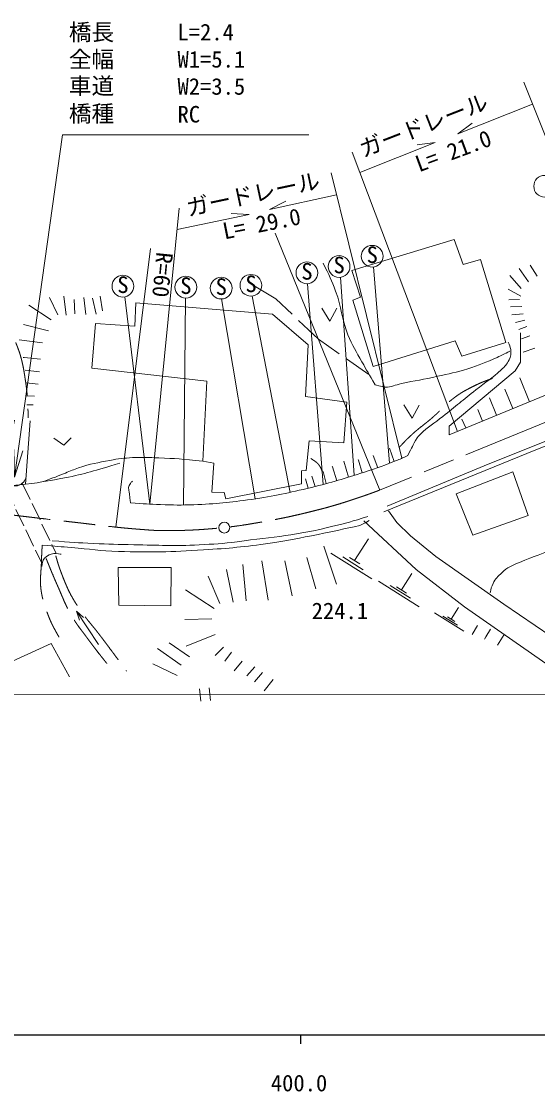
# Model space of a CAD drawing. Units: millimetres, scale not verified. Extents: x 40000 to 680000, y 20000 to 380000.
# Drawn here: x 437170 to 494199, y 198715 to 316956 of the extents above; entities that cross this region are included whole.
import ezdxf
from ezdxf.enums import TextEntityAlignment as Align

# ---------------------------------------------------------------- set-up
doc = ezdxf.new("R2010")
doc.units = ezdxf.units.MM
doc.header["$LTSCALE"] = 1000
for name, pattern in [('CHAIN', [18.5, 12, -1.5, 3.5, -1.5]), ('DASHED', [7.5, 6, -1.5]), ('USER1', [2.5, 2, -0.5]), ('USER2', [4, 3, -1])]:
    doc.linetypes.add(name, pattern=pattern)
for name, color, linetype, lineweight in [('M-BGD', 7, 'Continuous', 13), ('M-BMK', 7, 'CHAIN', 13), ('M-STR-HTXT', 7, 'Continuous', 13), ('M-TTL-BAND', 7, 'Continuous', 25), ('M-TTL-TXT', 7, 'Continuous', 13)]:
    doc.layers.add(name, color=color, linetype=linetype, lineweight=lineweight)
doc.styles.add('ＭＳ ゴシック', font='')
doc.styles.get('ＭＳ ゴシック').set_extended_font_data('MS Gothic')

# ---------------------------------------------------------------- blocks, each defined once
blk = doc.blocks.new('open_arrow')
at = {"color": 0, "linetype": 'Continuous', "lineweight": -2}
blk.add_lwpolyline([(7.5, 1.25), (0, 0), (7.5, -1.25)], dxfattribs=at)

msp = doc.modelspace()

# ---------------------------------------------------------------- linework, layer by layer
at = {"layer": 'M-BGD'}
for p, q in [((476065, 289823), (477833, 268132)), ((472408, 288686), (473935, 266807)), ((468783, 287978), (470523, 265800)), ((448585, 286519), (451367, 263618)), ((455283, 286396), (455078, 263524)), ((459265, 286286), (462991, 264201)), ((462653, 286604), (466851, 264916)), ((480770, 256411), (475004, 261763)), ((470581, 258977), (471976, 254785)), ((473987, 257380), (475499, 259799)), ((475876, 255357), (471341, 258193)), ((474932, 256369), (472664, 257787)), ((461640, 256970), (461993, 252919)), ((463717, 257343), (464444, 253013)), ((466272, 257354), (467092, 253501)), ((468686, 257712), (469697, 254276)), ((474554, 257026), (473420, 257735)), ((457789, 255660), (459091, 252634)), ((459839, 256387), (460566, 252794)), ((479161, 254146), (480288, 255948)), ((486141, 252259), (480770, 256411)), ((481132, 252288), (476628, 255104)), ((480146, 253217), (477894, 254625)), ((479724, 253794), (478598, 254498)), ((455285, 254141), (458484, 252097)), ((484648, 250912), (485460, 252210)), ((500942, 241918), (486141, 252259)), ((443244, 251799), (443575, 250818)), ((443244, 251799), (444021, 251114)), ((458216, 250944), (455230, 250892)), ((486068, 249573), (482823, 251602)), ((485358, 250243), (483735, 251257)), ((485054, 250659), (484242, 251166)), ((453496, 248307), (455739, 246765)), ((455358, 247943), (458583, 249236)), ((452218, 247663), (454820, 245823)), ((458583, 246899), (459492, 247817)), ((459630, 246266), (460399, 247263)), ((451679, 245988), (454391, 244674)), ((460669, 245220), (461555, 246280)), ((462067, 244666), (462961, 245657)), ((462929, 243976), (463815, 245003)), ((463995, 243009), (465002, 244251)), ((456859, 243229), (457000, 241836)), ((457904, 243335), (458045, 241942))]:
    msp.add_line(p, q, dxfattribs=at)
at = {"layer": 'M-BGD', "linetype": 'DASHED'}
for p, q in [((493361, 290035), (494164, 288796)), ((491146, 288879), (492378, 287439)), ((492170, 289647), (493181, 288173)), ((490966, 287369), (492343, 286608)), ((440289, 286456), (441182, 284545)), ((441847, 286591), (442106, 284482)), ((442989, 286248), (443072, 284638)), ((444059, 286466), (444277, 284566)), ((445025, 286393), (445419, 284597)), ((445887, 286601), (446125, 284991)), ((491028, 286199), (492205, 286241)), ((437980, 285611), (440458, 283991)), ((491208, 285403), (492461, 285472)), ((491353, 284531), (492607, 284662)), ((491741, 283700), (492807, 283942)), ((437398, 283465), (440147, 282765)), ((492115, 282904), (493008, 283229)), ((436941, 281782), (439503, 281443)), ((492420, 281893), (493340, 282204)), ((492620, 280411), (493894, 280847)), ((437571, 278438), (439164, 278251)), ((437703, 277005), (439025, 276894)), ((493315, 274936), (492234, 277565)), ((437663, 275581), (438620, 275533)), ((491480, 274182), (490593, 276339)), ((437779, 274588), (438475, 274588)), ((489662, 273434), (488869, 275363)), ((488108, 272795), (487581, 274075)), ((486255, 272033), (485847, 273026)), ((477851, 269815), (478357, 268338)), ((476039, 268991), (476533, 267650)), ((470520, 267238), (470855, 265888)), ((472780, 268360), (473304, 266608)), ((468547, 266400), (468834, 265381)), ((469267, 266726), (469639, 265575)), ((445690, 248122), (443244, 251799)), ((486953, 249215), (487576, 250212)), ((489757, 248041), (490489, 249221))]:
    msp.add_line(p, q, dxfattribs=at)
at = {"layer": 'M-BGD', "linetype": 'USER1'}
msp.add_line((437269, 265925), (440975, 258245), dxfattribs=at)
at = {"layer": 'M-BGD'}
for points in [[(485993, 290084), (487902, 290633), (490674, 281478), (485822, 279960), (485075, 281656), (476049, 278814), (473771, 286147), (474622, 286480), (473670, 289448), (484993, 292860)], [(457199, 268378), (457659, 277191), (444953, 278641), (445358, 283574), (449699, 283297), (449801, 285865), (464901, 284610), (468868, 281205), (468542, 275503), (473114, 274893), (472808, 270405), (468954, 270617), (468644, 267346), (468118, 267304), (468118, 265864), (459740, 264216), (459567, 264895), (458210, 264957), (458425, 268163)], [(485189, 264747), (491463, 267191), (493166, 262352), (487029, 260178)], [(447861, 256631), (453712, 256635), (453694, 252400), (447936, 252451)]]:
    msp.add_lwpolyline(points, close=True, dxfattribs=at)
for points in [[(484414, 271276), (506788, 280477), (516633, 292990)], [(477224, 262761), (494007, 269620), (524669, 281692), (534166, 285258)], [(477595, 263384), (488296, 267864), (498488, 271937), (524391, 282394)], [(484414, 271276), (484420, 272245), (491717, 278366), (492319, 279321), (492322, 282532)], [(436395, 272884), (434696, 265519), (437632, 265819), (438137, 272838)], [(440753, 270892), (441840, 270134), (442656, 270947)], [(477742, 262874), (478645, 261607), (480151, 260133), (482940, 257853), (490475, 252568), (495669, 249046), (502496, 243950)], [(421624, 239624), (440450, 248238), (442481, 244558)]]:
    msp.add_lwpolyline(points, dxfattribs=at)
at = {"layer": 'M-BGD', "linetype": 'USER2'}
msp.add_lwpolyline([(475560, 277954), (469980, 281850), (465278, 286297), (462602, 287925)], dxfattribs=at)
at = {"layer": 'M-BGD', "color": 1}
for points in [[(472027, 285266), (471255, 283823), (470344, 285280)], [(481117, 274568), (480345, 273125), (479434, 274582)]]:
    msp.add_lwpolyline(points, dxfattribs=at)
at = {"layer": 'M-BGD', "linetype": 'DASHED'}
for points in [[(437363, 279830), (437467, 279830), (439267, 279650)], [(474386, 268554), (474405, 268471), (474821, 267087)], [(471503, 267834), (471538, 267757), (472009, 266214)], [(488345, 248685), (488490, 248945), (488999, 249817)]]:
    msp.add_lwpolyline(points, dxfattribs=at)
at = {"layer": 'M-BGD', "linetype": 'USER1'}
msp.add_lwpolyline([(435410, 265592), (435491, 265287), (439380, 257183)], dxfattribs=at)
at = {"layer": 'M-BGD', "color": 1}
for centre in [(494980, 298740), (475925, 291014), (472264, 289877), (468712, 289176), (448381, 287701), (455337, 287595), (459242, 287486), (462529, 287797)]:
    msp.add_circle(centre, 1200, dxfattribs=at)
at = {"layer": 'M-BGD'}
msp.add_circle((459581, 261022), 600, dxfattribs=at)
for points, knots in [([(476257, 276812), (475536, 278018), (475346, 278343), (474794, 279343), (474156, 280499), (473730, 281119), (473236, 282344), (472506, 284156), (472585, 285336), (471881, 287158), (471403, 288395), (471207, 288845), (470494, 290258)], [0, 0, 0, 0, 1, 1, 1, 2, 2, 2, 3, 3, 3, 4, 4, 4, 4]), ([(480881, 270963), (481045, 271145), (481101, 271193), (481245, 271337), (482122, 272211), (482759, 272537), (483727, 273310), (485159, 274454), (485951, 275107), (487383, 276249), (488476, 277121), (489179, 277504), (490187, 278472), (490578, 278848), (490802, 279075), (491060, 279552), (491275, 279953), (491294, 280255), (491226, 280705), (491176, 281032), (491117, 281185), (490953, 281507)], [0, 0, 0, 0, 1, 1, 1, 2, 2, 2, 3, 3, 3, 4, 4, 4, 5, 5, 5, 6, 6, 6, 7, 7, 7, 7]), ([(491134, 280519), (490474, 280171), (490280, 280084), (489722, 279826), (488489, 279256), (487764, 279008), (486475, 278580), (485194, 278155), (484438, 278044), (483124, 277742), (481581, 277387), (480699, 277269), (479149, 276946), (478451, 276801), (478078, 276524), (477365, 276558), (476922, 276579), (476313, 276799), (476257, 276812), (476257, 276812), (476257, 276812), (476257, 276812)], [0, 0, 0, 0, 1, 1, 1, 2, 2, 2, 3, 3, 3, 4, 4, 4, 5, 5, 5, 6, 6, 6, 7, 7, 7, 7]), ([(439622, 266111), (440800, 266567), (441099, 266682), (442042, 267056), (442611, 267282), (442916, 267443), (443496, 267638), (444812, 268080), (445591, 268196), (446955, 268458), (447918, 268644), (448468, 268708), (449447, 268759), (450574, 268818), (451207, 268762), (452335, 268728), (454239, 268671), (454876, 268591), (457199, 268378)], [0, 0, 0, 0, 1, 1, 1, 2, 2, 2, 3, 3, 3, 4, 4, 4, 5, 5, 5, 6, 6, 6, 6]), ([(449207, 263767), (450803, 263644), (451238, 263614), (452542, 263570), (453978, 263522), (454784, 263496), (456219, 263556), (458719, 263661), (460119, 263799), (462597, 264145), (465203, 264509), (466644, 264856), (469203, 265469), (471525, 266025), (472798, 266450), (475076, 267167), (476513, 267620), (477305, 267919), (478706, 268476), (479164, 268658), (479408, 268789), (479858, 268990), (479858, 268990), (479858, 268990), (479858, 268990)], [0, 0, 0, 0, 1, 1, 1, 2, 2, 2, 3, 3, 3, 4, 4, 4, 5, 5, 5, 6, 6, 6, 7, 7, 7, 8, 8, 8, 8]), ([(437632, 265819), (439667, 266084), (440255, 266184), (441918, 266516), (444345, 267001), (445173, 267287), (448040, 268152)], [0, 0, 0, 0, 1, 1, 1, 2, 2, 2, 2]), ([(434943, 266040), (435239, 265870), (435386, 265822), (435691, 265749), (436294, 265603), (436811, 265508), (437269, 265925), (437473, 266111), (437578, 266243), (437680, 266497)], [0, 0, 0, 0, 1, 1, 1, 2, 2, 2, 3, 3, 3, 3]), ([(449449, 266162), (449331, 266067), (449287, 266023), (449207, 265913), (449092, 265755), (449069, 265572), (449020, 265449), (449020, 265449), (449020, 265449), (449020, 265449)], [0, 0, 0, 0, 1, 1, 1, 2, 2, 2, 3, 3, 3, 3]), ([(440553, 259574), (442758, 259406), (443340, 259361), (445128, 259275), (446867, 259191), (447843, 259159), (449584, 259134), (452399, 259095), (453980, 258972), (456791, 259124), (458446, 259213), (459377, 259244), (461018, 259467), (465156, 260029), (467525, 260144), (471571, 261173), (473093, 261560), (473640, 261683), (475442, 262260)], [0, 0, 0, 0, 1, 1, 1, 2, 2, 2, 3, 3, 3, 4, 4, 4, 5, 5, 5, 6, 6, 6, 6]), ([(439472, 259106), (441050, 258964), (441449, 258929), (442717, 258820), (444739, 258646), (445867, 258468), (447896, 258398), (451558, 258271), (453618, 258342), (457276, 258565), (460163, 258742), (461779, 258905), (464645, 259298), (466729, 259583), (467877, 259871), (469941, 260279), (471752, 260637), (472758, 260878), (474563, 261262), (474563, 261262), (474563, 261262), (474563, 261262)], [0, 0, 0, 0, 1, 1, 1, 2, 2, 2, 3, 3, 3, 4, 4, 4, 5, 5, 5, 6, 6, 6, 7, 7, 7, 7]), ([(439424, 256739), (439470, 257121), (439489, 257356), (439726, 257643), (439943, 257906), (440148, 257981), (440463, 258110), (440865, 258275), (441140, 258110), (441574, 258110), (441574, 258110), (441574, 258110), (441574, 258110), (441574, 258110), (441439, 258110), (441439, 258110)], [0, 0, 0, 0, 1, 1, 1, 2, 2, 2, 3, 3, 3, 4, 4, 4, 5, 5, 5, 5]), ([(488957, 253826), (489045, 254285), (489101, 254467), (489279, 254844), (489536, 255390), (489810, 255631), (490245, 256049), (490880, 256658), (491284, 256790), (492187, 257191)], [0, 0, 0, 0, 1, 1, 1, 2, 2, 2, 3, 3, 3, 3])]:
    msp.add_open_spline(points, degree=3, knots=knots, dxfattribs=at)
at = {"layer": 'M-BGD', "linetype": 'DASHED'}
for points, knots in [([(433242, 288186), (433898, 287263), (434100, 286956), (434546, 286107), (435093, 285070), (435193, 284395), (435659, 283319), (436023, 282477), (436321, 282047), (436656, 281193), (436917, 280526), (437046, 280144), (437217, 279448), (437416, 278634), (437477, 278165), (437604, 277337), (437853, 275722), (437843, 275141), (437933, 273168)], [0, 0, 0, 0, 1, 1, 1, 2, 2, 2, 3, 3, 3, 4, 4, 4, 5, 5, 5, 6, 6, 6, 6]), ([(478917, 269890), (479344, 270368), (479480, 270496), (479855, 270872), (480949, 271971), (481731, 272403), (482877, 273448), (483549, 274061), (483863, 274474), (484570, 275047), (485468, 275775), (486038, 276111), (487073, 276626), (487890, 277032), (488212, 277161), (489233, 277519)], [0, 0, 0, 0, 1, 1, 1, 2, 2, 2, 3, 3, 3, 4, 4, 4, 5, 5, 5, 5]), ([(469156, 268668), (469661, 268312), (469949, 268182), (470205, 267682), (470311, 267474), (470362, 267374), (470419, 267125)], [0, 0, 0, 0, 1, 1, 1, 2, 2, 2, 2]), ([(439472, 259106), (439414, 258183), (439405, 257935), (439380, 257183), (439338, 255897), (439166, 255157), (439380, 253888), (439540, 252942), (439725, 252427), (440058, 251528), (440449, 250471), (440671, 250100), (441320, 248934)], [0, 0, 0, 0, 1, 1, 1, 2, 2, 2, 3, 3, 3, 4, 4, 4, 4]), ([(440973, 257902), (441263, 256857), (441379, 256539), (441705, 255689), (442267, 254229), (442660, 253424), (443528, 252122), (444322, 250931), (444904, 250363), (445771, 249224), (446971, 247651), (447342, 247137), (448794, 245158)], [0, 0, 0, 0, 1, 1, 1, 2, 2, 2, 3, 3, 3, 4, 4, 4, 4]), ([(439906, 257606), (440489, 256153), (440651, 255763), (441168, 254599), (441808, 253156), (442078, 252294), (442913, 250954), (443420, 250139), (443778, 249733), (444346, 248959), (445531, 247344), (445953, 246842), (447493, 244909)], [0, 0, 0, 0, 1, 1, 1, 2, 2, 2, 3, 3, 3, 4, 4, 4, 4])]:
    msp.add_open_spline(points, degree=3, knots=knots, dxfattribs=at)
at = {"layer": 'M-BGD'}
for points in [[(479858, 268990), (480370, 269976), (480370, 269976), (480881, 270963)], [(449020, 265449), (449113, 264608), (449113, 264608), (449207, 263767)], [(474563, 261262), (475074, 261530), (475074, 261530), (475584, 261797)], [(492187, 257191), (495671, 258544), (495671, 258544), (499156, 259897)]]:
    msp.add_open_spline(points, degree=3, dxfattribs=at)
at = {"layer": 'M-BMK'}
msp.add_line((514505, 280654), (476741, 265165), dxfattribs=at)
msp.add_open_spline([(476741, 265165), (475533, 264714), (475202, 264601), (474206, 264267), (472490, 263689), (471518, 263388), (469761, 262948), (467707, 262432), (466549, 262161), (464465, 261784), (462154, 261367), (460853, 261138), (458514, 260933), (456434, 260751), (455263, 260706), (453175, 260694), (452034, 260688), (451395, 260753), (450257, 260839), (447402, 261055), (445814, 261301), (442970, 261624), (439609, 262005), (434595, 262605), (434370, 262631), (434370, 262631), (434370, 262631), (434370, 262631)], degree=3, knots=[0, 0, 0, 0, 1, 1, 1, 2, 2, 2, 3, 3, 3, 4, 4, 4, 5, 5, 5, 6, 6, 6, 7, 7, 7, 8, 8, 8, 9, 9, 9, 9], dxfattribs=at)
at = {"layer": 'M-STR-HTXT'}
for p, q in [((492662, 310259), (504848, 279679)), ((485382, 304526), (493637, 307811)), ((485382, 304526), (486986, 305721)), ((474548, 300249), (482889, 303568)), ((482889, 303568), (480905, 303335)), ((473695, 302509), (485341, 271657)), ((471401, 300209), (479213, 268693)), ((464589, 296177), (472000, 297793)), ((464589, 296177), (466366, 297094)), ((454592, 296304), (451367, 263618)), ((454363, 293980), (462325, 295627)), ((462325, 295627), (460330, 295742)), ((465219, 293562), (476759, 265173)), ((451425, 291873), (447600, 261081)), ((70433, 242215), (558444, 242651))]:
    msp.add_line(p, q, dxfattribs=at)
at = {"layer": 'M-TTL-BAND'}
for p, q in [((40000, 205000), (579000, 205000)), ((468000, 205000), (468000, 204000))]:
    msp.add_line(p, q, dxfattribs=at)
at = {"layer": 'M-TTL-TXT'}
msp.add_lwpolyline([(436406, 266616), (441707, 304429), (468918, 304429)], dxfattribs=at)

# ---------------------------------------------------------------- block references
at = {"layer": 'M-TTL-TXT', "xscale": 400, "yscale": 400, "rotation": 82}
msp.add_blockref('open_arrow', (436406, 266616), dxfattribs=at)

# ---------------------------------------------------------------- texts
at = {"layer": 'M-BGD', "color": 1, "style": 'ＭＳ ゴシック'}
for p in [(475933, 289712), (472272, 288575), (468720, 287874), (448389, 286399), (455345, 286293), (459250, 286184), (462537, 286495)]:
    msp.add_text('S', height=1833, dxfattribs=at).set_placement(p, align=Align.BOTTOM_CENTER)
at = {"layer": 'M-BGD', "style": 'ＭＳ ゴシック'}
msp.add_text('224.1', height=1833, dxfattribs=at).set_placement((469239, 250363), align=Align.BOTTOM_LEFT)
at = {"layer": 'M-STR-HTXT', "style": 'ＭＳ ゴシック'}
for s, p in [('橋長', (442414, 314306)), ('L=2.4', (454414, 314306)), ('全幅', (442414, 311306)), ('W1=5.1', (454414, 311306)), ('車道', (442414, 308366)), ('W2=3.5', (454414, 308306)), ('橋種', (442414, 305306)), ('RC', (454414, 305232))]:
    msp.add_text(s, height=1833, dxfattribs=at).set_placement(p, align=Align.BOTTOM_LEFT)
for s, rotation, p in [('ガードレール', 21.303, (475139, 301404)), ('L= 21.0', 20.228, (481295, 299762)), ('ガードレール', 11.975, (455724, 294888)), ('L= 29.0', 11.22, (459717, 292324)), ('R=60', 264.382, (451553, 291583))]:
    msp.add_text(s, height=1833, rotation=rotation, dxfattribs=at).set_placement(p, align=Align.BOTTOM_LEFT)
at = {"layer": 'M-TTL-BAND', "style": 'ＭＳ ゴシック'}
msp.add_text('400.0', height=1833, dxfattribs=at).set_placement((467844, 198195), align=Align.BOTTOM_CENTER)

doc.saveas('drawing.dxf')
